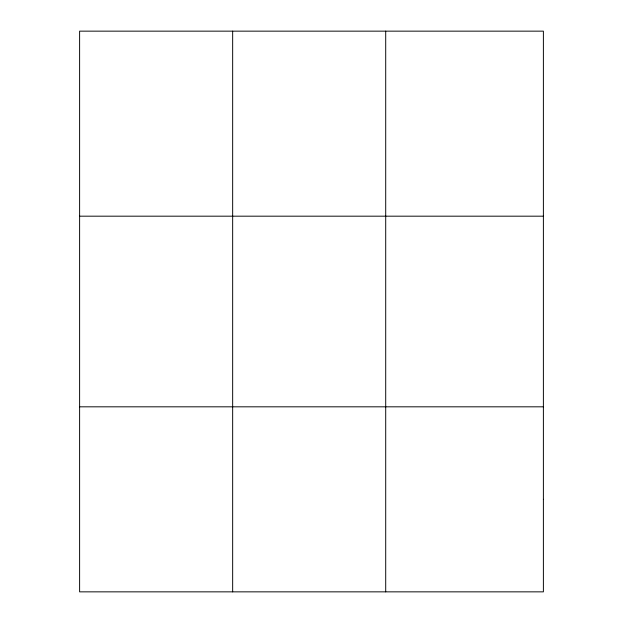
<?xml version="1.0" encoding="UTF-8"?>
<svg xmlns="http://www.w3.org/2000/svg" width="623" height="623" viewBox="0 0 623 623"><rect width="100%" height="100%" fill="white"/><g stroke="black" fill="none" stroke-linecap="round" stroke-linejoin="round"><path stroke-width="0.93" d="M232.659 31.15L232.659 591.85M385.707 31.15L385.707 591.85M79.612 216.181L543.388 216.181M79.612 406.819L543.388 406.819M543.388 499.335L543.388 591.85L79.612 591.85L79.612 31.15L543.388 31.15L543.388 499.335"/></g></svg>
